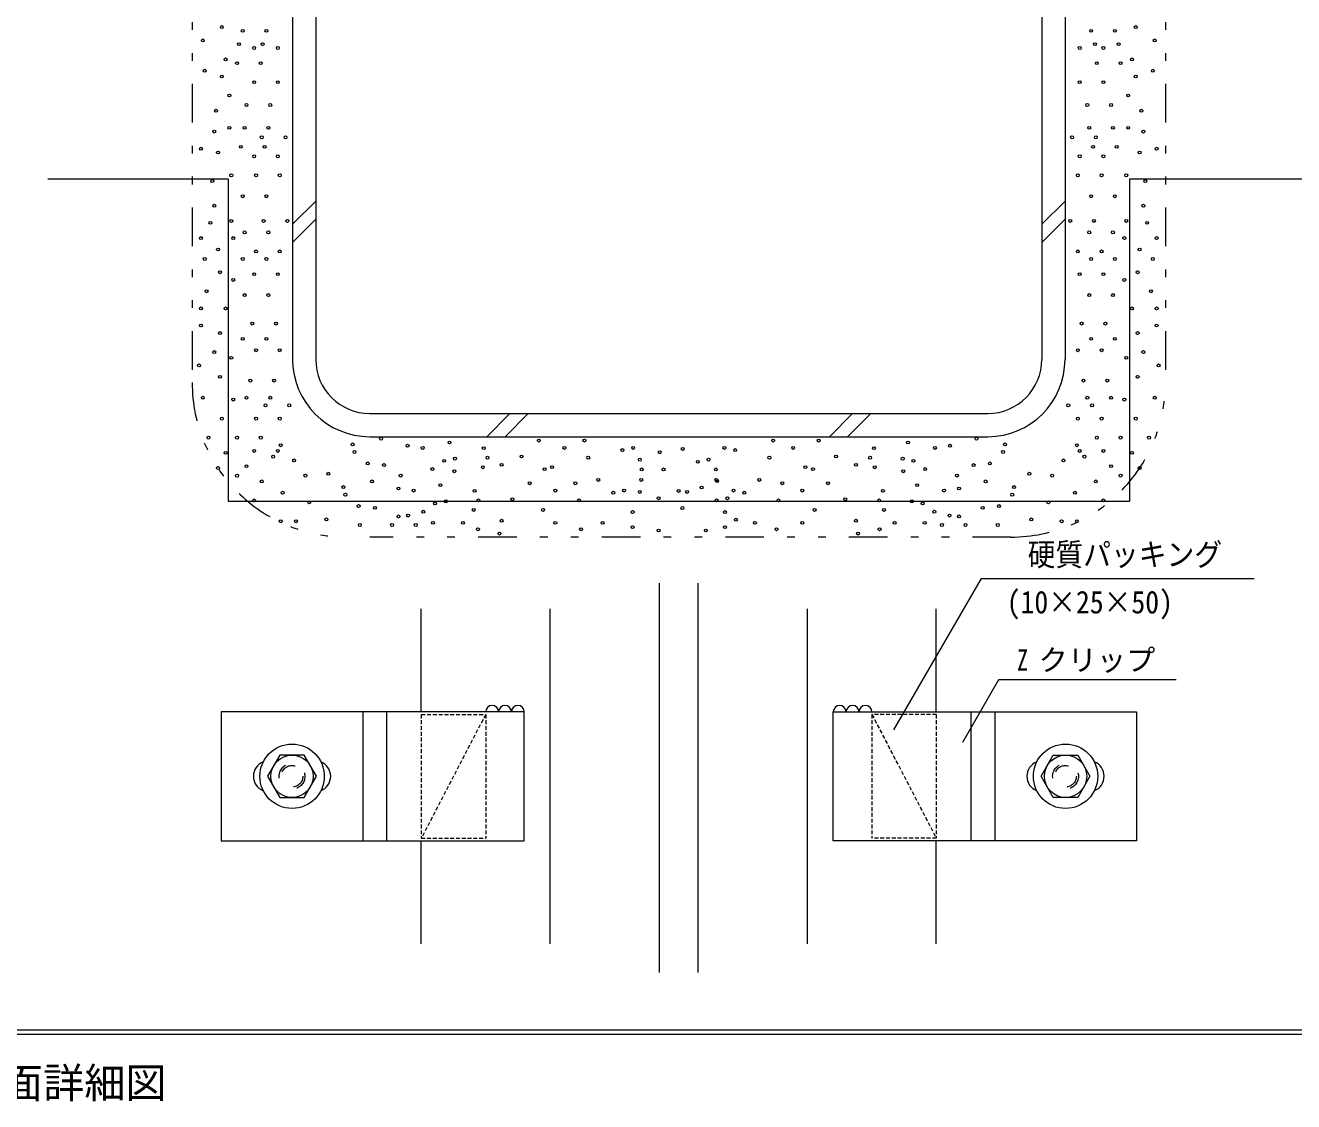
# Model space of a CAD drawing. Units: millimetres, scale not verified. Extents: x -1209 to 1209, y -852 to 852.
# Drawn here: x -93.2 to 399.3, y -1.5 to 416.4 of the extents above; entities that cross this region are included whole.
import ezdxf
from ezdxf.enums import TextEntityAlignment as Align

# ---------------------------------------------------------------- set-up
doc = ezdxf.new("R2010")
doc.units = ezdxf.units.MM
doc.header["$LTSCALE"] = 3
for name, pattern in [('USER2', [5, 2, -3]), ('USER6', [16, 5, -3, 1, -3, 1, -3]), ('USER9', [0.75, 0.5, -0.25])]:
    doc.linetypes.add(name, pattern=pattern)
for name, color, linetype, lineweight in [('0-1_0-0WAKU', 7, 'Continuous', 18), ('0-3_0-2SUNPO', 7, 'Continuous', 18), ('0-4_0-3STEEL', 6, 'Continuous', 18), ('0-5_0-4KANAMONO', 6, 'Continuous', 18), ('0-6_0-5FUKUSIZA', 3, 'Continuous', 18), ('0-7_0-6HIFUKU', 4, 'Continuous', 18), ('0-8_0-7KUTAI', 6, 'Continuous', 18)]:
    doc.layers.add(name, color=color, linetype=linetype, lineweight=lineweight)
doc.styles.add('ＭＳ ゴシック', font='')
doc.styles.get('ＭＳ ゴシック').set_extended_font_data('MS Gothic')

msp = doc.modelspace()

# ---------------------------------------------------------------- linework, layer by layer
at = {"layer": '0-1_0-0WAKU'}
for p, q in [((-1207, 26.35), (1207, 26.35)), ((-1207, 24.65), (1207, 24.65))]:
    msp.add_line(p, q, dxfattribs=at)
at = {"layer": '0-3_0-2SUNPO'}
for p, q in [((244.129, 142.839), (278.092, 201.663)), ((278.092, 201.663), (383.987, 201.663)), ((270.81, 138.068), (284.862, 162.407)), ((284.862, 162.407), (353.7, 162.407))]:
    msp.add_line(p, q, dxfattribs=at)
at = {"layer": '0-4_0-3STEEL'}
for p, q in [((153.055, 48.661), (153.055, 199.803)), ((168.055, 48.661), (168.055, 199.803)), ((60.555, 149.803), (60.555, 189.803)), ((110.555, 59.803), (110.555, 189.803)), ((210.556, 59.803), (210.556, 189.803)), ((260.556, 149.803), (260.556, 189.803)), ((60.555, 59.803), (60.555, 99.803)), ((260.556, 59.803), (260.556, 99.803))]:
    msp.add_line(p, q, dxfattribs=at)
at = {"layer": '0-5_0-4KANAMONO'}
for p, q in [((37.853, 149.803), (37.853, 99.803)), ((47.091, 149.803), (47.091, 99.803)), ((274.02, 149.803), (274.02, 99.803)), ((283.258, 149.803), (283.258, 99.803))]:
    msp.add_line(p, q, dxfattribs=at)
for points in [[(100.555, 149.803), (-17.147, 149.803), (-17.147, 99.803), (100.555, 99.803)], [(220.556, 149.803), (338.258, 149.803), (338.258, 99.803), (220.556, 99.803)], [(0.853, 124.803), (5.603, 116.576), (15.103, 116.576), (19.853, 124.803), (15.103, 133.03), (5.603, 133.03)], [(320.258, 124.803), (315.508, 116.576), (306.008, 116.576), (301.258, 124.803), (306.008, 133.03), (315.508, 133.03)]]:
    msp.add_lwpolyline(points, close=True, dxfattribs=at)
for centre, radius in [((10.353, 124.803), 12.5), ((10.353, 124.803), 8.227), ((310.758, 124.803), 12.5), ((310.758, 124.803), 8.227)]:
    msp.add_circle(centre, radius, dxfattribs=at)
at = {"layer": '0-5_0-4KANAMONO', "linetype": 'USER2'}
for centre, radius in [((10.353, 124.803), 5), ((10.353, 124.803), 4.2), ((310.758, 124.803), 5), ((310.758, 124.803), 4.2)]:
    msp.add_circle(centre, radius, dxfattribs=at)
at = {"layer": '0-5_0-4KANAMONO'}
for centre, start, end in [((1.353, 124.803), 111.31074, 248.68926), ((19.353, 124.803), 291.31074, 68.68926), ((301.758, 124.803), 111.31074, 248.68926), ((319.758, 124.803), 291.31074, 68.68926)]:
    msp.add_arc(centre, 6, start, end, dxfattribs=at)
at = {"layer": '0-6_0-5FUKUSIZA', "linetype": 'USER9'}
for p, q in [((60.555, 148.803), (60.555, 100.803)), ((85.555, 148.803), (60.555, 100.803)), ((60.555, 148.803), (85.555, 148.803)), ((85.555, 148.803), (85.555, 100.803)), ((235.556, 148.803), (235.556, 100.803)), ((235.556, 148.803), (260.556, 100.803)), ((260.556, 148.803), (235.556, 148.803)), ((260.556, 148.803), (260.556, 100.803)), ((60.555, 100.803), (85.555, 100.803)), ((260.556, 100.803), (235.556, 100.803))]:
    msp.add_line(p, q, dxfattribs=at)
at = {"layer": '0-6_0-5FUKUSIZA'}
for centre in [(88.055, 149.802), (93.055, 149.803), (98.055, 149.803), (223.056, 149.803), (228.056, 149.802), (233.056, 149.802)]:
    msp.add_arc(centre, 2.5, 0.00301, 180.00301, dxfattribs=at)
at = {"layer": '0-7_0-6HIFUKU', "linetype": 'USER6'}
for p, q in [((-28.445, 585.658), (-28.445, 277.683)), ((349.554, 585.658), (349.554, 277.683)), ((289.631, 217.683), (40.555, 217.683))]:
    msp.add_line(p, q, dxfattribs=at)
at = {"layer": '0-7_0-6HIFUKU'}
for centre in [(-16.922, 415.738), (-8.803, 414.261), (0.412, 414.261), (320.697, 414.261), (329.912, 414.261), (338.031, 415.738), (-24.303, 410.571), (-10.279, 409.095), (-1.065, 409.095), (322.173, 409.095), (331.388, 409.095), (345.412, 410.571), (-4.374, 407.618), (4.84, 407.618), (316.268, 407.618), (325.483, 407.618), (-23.565, 398.761), (-15.446, 403.19), (-11.017, 401.713), (-1.803, 401.713), (322.912, 401.713), (332.126, 401.713), (336.555, 403.19), (344.674, 398.761), (-16.922, 396.547), (-4.374, 394.332), (4.84, 394.332), (316.268, 394.332), (325.483, 394.332), (338.031, 396.547), (-13.97, 389.165), (335.078, 389.165), (-7.326, 385.475), (1.888, 385.475), (319.221, 385.475), (328.435, 385.475), (-19.136, 383.26), (340.245, 383.26), (-19.875, 375.141), (-13.97, 376.617), (-8.065, 376.617), (1.15, 376.617), (319.959, 376.617), (329.173, 376.617), (335.078, 376.617), (340.983, 375.141), (-9.541, 369.236), (-1.422, 372.927), (-0.326, 369.236), (7.793, 372.927), (313.316, 372.927), (321.435, 369.236), (322.53, 372.927), (330.65, 369.236), (-25.041, 368.498), (-18.398, 367.022), (-4.374, 365.545), (4.84, 365.545), (316.268, 365.545), (325.483, 365.545), (339.507, 367.022), (346.15, 368.498), (-20.613, 355.95), (-13.231, 358.164), (-3.636, 358.164), (5.578, 358.164), (315.53, 358.164), (324.745, 358.164), (334.34, 358.164), (341.721, 355.95), (-8.803, 350.045), (0.412, 350.045), (320.697, 350.045), (329.912, 350.045), (-19.875, 346.354), (340.983, 346.354), (-21.351, 339.711), (-13.231, 340.449), (-0.683, 340.449), (8.531, 340.449), (312.578, 340.449), (321.792, 340.449), (334.34, 340.449), (342.46, 339.711), (-8.065, 336.021), (1.15, 336.021), (319.959, 336.021), (329.173, 336.021), (-25.041, 333.806), (-12.493, 333.806), (333.602, 333.806), (346.15, 333.806), (-23.565, 325.687), (-18.398, 329.377), (-8.803, 325.687), (-3.636, 328.639), (0.412, 325.687), (5.578, 328.639), (315.53, 328.639), (320.697, 325.687), (324.745, 328.639), (329.912, 325.687), (339.507, 329.377), (344.674, 325.687), (-17.66, 320.52), (-4.374, 319.782), (4.84, 319.782), (316.268, 319.782), (325.483, 319.782), (338.769, 320.52), (-12.493, 317.567), (333.602, 317.567), (-22.827, 313.139), (-8.065, 311.663), (1.15, 311.663), (319.959, 311.663), (329.173, 311.663), (343.936, 313.139), (-25.041, 306.496), (-15.446, 306.496), (336.555, 306.496), (346.15, 306.496), (-5.112, 300.591), (4.102, 300.591), (317.007, 300.591), (326.221, 300.591), (-25.041, 299.853), (-17.66, 296.9), (338.769, 296.9), (346.15, 299.853), (-8.803, 294.686), (-3.636, 290.257), (0.412, 294.686), (5.578, 290.257), (315.53, 290.257), (320.697, 294.686), (324.745, 290.257), (329.912, 294.686), (-19.875, 289.519), (-13.231, 287.305), (334.34, 287.305), (340.983, 289.519), (-25.78, 284.352), (346.888, 284.352), (-17.66, 279.923), (-5.85, 278.447), (3.364, 278.447), (317.745, 278.447), (326.959, 278.447), (338.769, 279.923), (-24.303, 271.804), (-12.493, 271.066), (-7.326, 271.804), (1.888, 271.804), (319.221, 271.804), (328.435, 271.804), (333.602, 271.066), (345.412, 271.804), (0.055, 268.851), (9.269, 268.851), (311.84, 268.851), (321.054, 268.851), (-16.922, 263.685), (-3.636, 263.685), (5.578, 263.685), (315.53, 263.685), (324.745, 263.685), (338.031, 263.685), (-22.089, 256.303), (-11.017, 256.303), (-1.803, 256.303), (44.929, 255.909), (276.18, 255.909), (322.912, 256.303), (332.126, 256.303), (343.198, 256.303), (-4.374, 251.137), (4.84, 251.137), (5.96, 253.351), (33.857, 253.694), (34.596, 250.742), (55.243, 253.148), (61.083, 252.314), (71.502, 254.432), (84.788, 252.218), (106.193, 255.17), (116.145, 252.314), (123.908, 255.17), (138.671, 251.48), (142.842, 252.314), (162.097, 251.93), (178.267, 252.314), (182.438, 251.48), (197.2, 255.17), (204.964, 252.314), (214.915, 255.17), (236.321, 252.218), (249.607, 254.432), (260.026, 252.314), (265.866, 253.148), (286.513, 250.742), (287.251, 253.694), (315.149, 253.351), (316.268, 251.137), (325.483, 251.137), (-15.446, 250.398), (3.007, 248.922), (11.127, 247.446), (39.762, 246.313), (69.426, 247.309), (73.597, 248.143), (86.264, 248.527), (91.749, 245.744), (99.46, 248.977), (125.385, 248.527), (145.411, 247.759), (153.175, 250.615), (167.937, 246.925), (172.108, 247.759), (195.724, 248.527), (221.649, 248.977), (229.36, 245.744), (234.845, 248.527), (247.512, 248.143), (251.683, 247.309), (281.346, 246.313), (309.982, 247.446), (318.102, 248.922), (336.555, 250.398), (-18.398, 244.494), (-11.017, 241.541), (-7.326, 245.232), (15.555, 241.541), (24.413, 242.279), (46.066, 245.64), (52.537, 241.572), (64.859, 244.099), (73.394, 243.241), (84.443, 244.806), (108.434, 244.075), (111.36, 244.837), (146.179, 243.971), (154.651, 243.972), (174.93, 243.971), (209.749, 244.837), (212.675, 244.075), (236.666, 244.806), (247.714, 243.241), (256.25, 244.099), (268.571, 241.572), (275.043, 245.64), (296.696, 242.279), (305.554, 241.541), (328.435, 245.232), (332.126, 241.541), (339.507, 244.494), (-1.422, 239.327), (30.318, 237.112), (41.389, 239.327), (51.703, 236.567), (67.962, 237.85), (102.654, 238.589), (120.369, 238.589), (129.291, 239.904), (145.977, 239.904), (169.399, 236.936), (175.132, 239.904), (175.446, 239.416), (191.818, 239.904), (200.74, 238.589), (218.455, 238.589), (253.147, 237.85), (269.406, 236.567), (279.719, 239.327), (290.791, 237.112), (322.53, 239.327), (-4.374, 231.945), (6.698, 234.898), (17.032, 231.207), (31.056, 234.16), (57.543, 235.732), (70.057, 231.561), (81.248, 235.636), (82.724, 231.945), (95.92, 232.395), (112.605, 235.732), (121.845, 231.945), (135.131, 234.898), (139.302, 235.732), (145.411, 235.245), (152.713, 232.765), (160.476, 235.621), (163.766, 235.245), (175.238, 231.931), (179.41, 232.765), (181.806, 235.732), (185.978, 234.898), (199.264, 231.945), (208.503, 235.732), (225.189, 232.395), (238.384, 231.945), (239.861, 235.636), (251.052, 231.561), (263.566, 235.732), (290.053, 234.16), (304.077, 231.207), (314.411, 234.898), (325.483, 231.945), (36.223, 229.731), (42.526, 229.058), (55.414, 226.04), (61.319, 227.517), (65.886, 230.727), (80.903, 228.224), (107.82, 228.255), (142.64, 227.389), (161.952, 228.978), (178.469, 227.389), (213.288, 228.255), (240.206, 228.224), (255.223, 230.727), (259.79, 227.517), (265.695, 226.04), (278.583, 229.058), (284.886, 229.731), (5.96, 223.826), (11.865, 223.826), (23.675, 224.564), (36.686, 222.384), (49.2, 222.384), (51.703, 225.721), (58.377, 222.384), (65.052, 223.218), (76.731, 223.218), (91.748, 224.052), (112.605, 223.218), (130.96, 223.218), (142.64, 221.549), (178.469, 221.549), (182.747, 224.422), (190.149, 223.218), (208.503, 223.218), (229.36, 224.052), (244.377, 223.218), (256.057, 223.218), (262.731, 222.384), (269.406, 225.721), (271.908, 222.384), (284.423, 222.384), (297.434, 224.564), (309.244, 223.826), (315.149, 223.826), (82.571, 220.715), (90.914, 219.047), (122.617, 220.715), (152.713, 220.251), (171.067, 220.251), (198.492, 220.715), (230.195, 219.047), (238.537, 220.715)]:
    msp.add_circle(centre, 0.567, dxfattribs=at)
at = {"layer": '0-7_0-6HIFUKU', "linetype": 'USER6'}
for centre, start, end in [((31.555, 277.683), 180, 270), ((289.554, 277.683), 270, 0)]:
    msp.add_arc(centre, 60, start, end, dxfattribs=at)
at = {"layer": '0-8_0-7KUTAI'}
for p, q in [((10.555, 526.682), (10.555, 286.682)), ((19.555, 526.682), (19.555, 286.682)), ((301.555, 526.682), (301.555, 286.682)), ((310.555, 526.682), (310.555, 286.682)), ((-14.445, 356.682), (-84.445, 356.682)), ((335.555, 356.682), (335.555, 231.682)), ((410.555, 356.682), (335.555, 356.682)), ((10.555, 339.186), (19.555, 348.186)), ((301.555, 339.186), (310.555, 348.186)), ((10.555, 332.115), (19.555, 341.115)), ((301.555, 332.115), (310.555, 341.115)), ((40.555, 265.682), (280.555, 265.682)), ((85.989, 256.682), (94.989, 265.682)), ((93.06, 256.682), (102.06, 265.682)), ((219.051, 256.682), (228.051, 265.682)), ((226.122, 256.682), (235.122, 265.682)), ((40.555, 256.682), (280.555, 256.682))]:
    msp.add_line(p, q, dxfattribs=at)
msp.add_lwpolyline([(-14.445, 356.682), (-14.445, 231.682), (335.555, 231.682)], dxfattribs=at)
for centre, radius, start, end in [((40.555, 286.682), 30, 180, 270), ((40.555, 286.682), 21, 180, 270), ((280.555, 286.682), 21, 270, 0), ((280.555, 286.682), 30, 270, 0)]:
    msp.add_arc(centre, radius, start, end, dxfattribs=at)

# ---------------------------------------------------------------- texts
at = {"layer": '0-1_0-0WAKU', "style": 'ＭＳ ゴシック'}
msp.add_text('開口部垂直・水平断面詳細図', height=11.72, dxfattribs=at).set_placement((-246.2, -3.624), align=Align.BOTTOM_LEFT)
at = {"layer": '0-3_0-2SUNPO', "style": 'ＭＳ ゴシック'}
for s, height, width, p in [('硬質パッキング', 8.791, 0.9, (296.032, 203.895)), ('(10×25×50)', 8.791, 0.9, (287.892, 185.412)), ('Z', 8.303, 0.75, (291.946, 163.307))]:
    msp.add_text(s, height=height, dxfattribs=dict(at, width=width)).set_placement(p, align=Align.BOTTOM_LEFT)
msp.add_text('クリップ', height=8.303, dxfattribs=at).set_placement((300.293, 163.307), align=Align.BOTTOM_LEFT)

doc.saveas('drawing.dxf')
